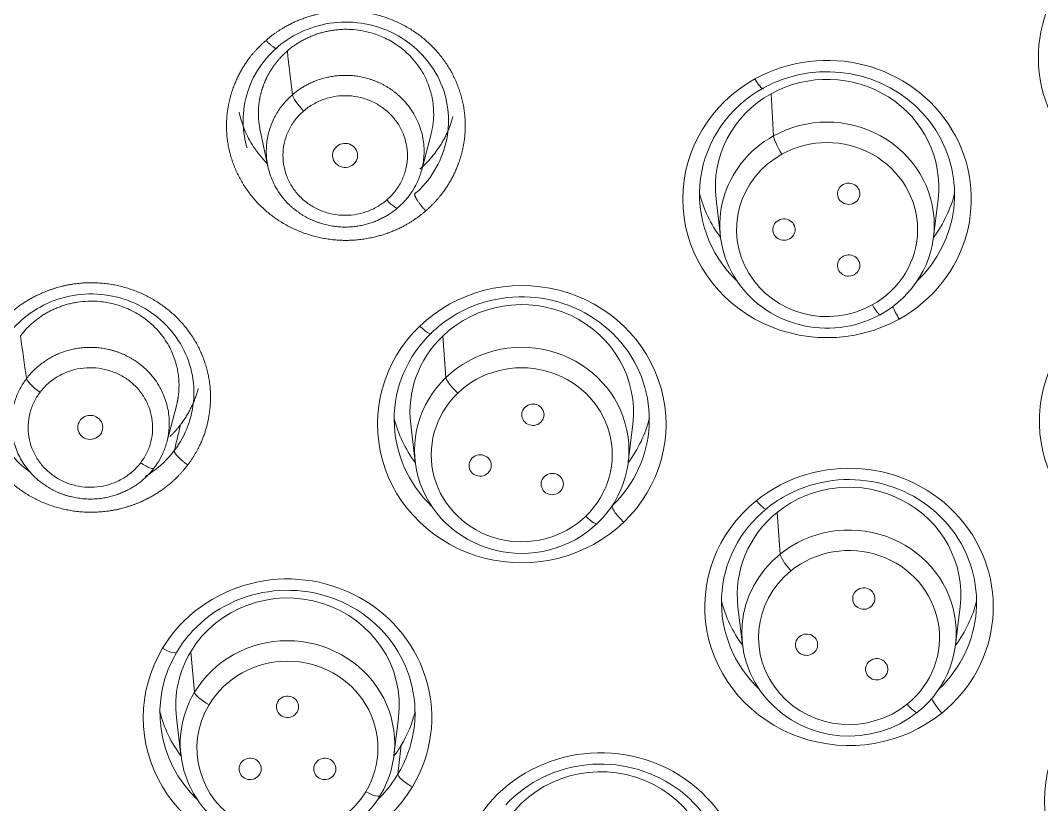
# Model space of a CAD drawing. Extents: x 6534 to 7663, y 0 to 827.
# Drawn here: x 7075.64 to 7094, y 545.31 to 559.41 of the extents above; entities that cross this region are included whole.
import ezdxf

# ---------------------------------------------------------------- set-up
doc = ezdxf.new("R2010")
doc.units = 0
doc.header["$LTSCALE"] = 30
doc.header["$MEASUREMENT"] = 0
doc.layers.add('1', color=7, linetype='CONTINUOUS')

msp = doc.modelspace()

# ---------------------------------------------------------------- linework, layer by layer
at = {"layer": '1', "color": 7, "linetype": 'Continuous', "lineweight": 13}
for p, q in [((7089.181, 557.332), (7089.14, 558.09)), ((7083.293, 552.989), (7083.235, 553.734)), ((7089.3, 549.812), (7089.247, 550.562)), ((7078.776, 547.328), (7078.705, 548.057)), ((7082.431, 545.854), (7082.488, 546.375))]:
    msp.add_line(p, q, dxfattribs=at)
at = {"layer": '1', "color": 7, "linetype": 'Continuous', "lineweight": 18}
for p, q in [((7079.953, 557.433), (7080.094, 556.779)), ((7082.858, 556.723), (7083.027, 557.371)), ((7088.148, 556.197), (7088.23, 555.516)), ((7092.059, 555.516), (7092.14, 556.197)), ((7078.276, 551.828), (7078.448, 552.479)), ((7082.66, 552.148), (7082.741, 551.467)), ((7086.571, 551.467), (7086.652, 552.148)), ((7088.543, 548.862), (7088.624, 548.181)), ((7092.453, 548.181), (7092.535, 548.862)), ((7078.449, 546.871), (7078.53, 546.19)), ((7082.359, 546.19), (7082.441, 546.871))]:
    msp.add_line(p, q, dxfattribs=at)
for centre, major_axis, ratio, start_param, end_param in [((7103.394, 533.921), (62.577, 0), 0.961466, 0, 3.141593), ((7103.394, 533.307), (-60.5, 0), 0.961466, 4.72417, 7.004197), ((7103.394, 533.445), (-59.925, 0), 0.961466, 4.712389, 7.853982), ((7103.394, 533.445), (60, 0), 0.961466, 1.582577, 4.712389), ((7090.144, 556.283), (2.293, 0), 0.961466, 5.49489, 8.169729), ((7090.144, 556.283), (2.293, 0), 0.961466, 1.886543, 2.094395), ((7090.144, 556.418), (-2.009, 0), 0.961466, 3.02735, 5.235988), ((7090.144, 556.283), (2.293, 0), 0.961466, 2.094395, 3.929909), ((7080.734, 557.862), (-0.196, 0.227), 0.183985, 0.263133, 1.78011), ((7090.144, 556.418), (-2.009, 0), 0.961466, 5.235988, 6.397493), ((7090.144, 555.728), (-1.927, 0), 0.961466, 2.094395, 5.235988), ((7090.144, 555.728), (-1.927, 0), 0.961466, 5.235988, 8.37758), ((7082.231, 556.263), (0.196, -0.227), 0.183935, 4.921836, 6.421369), ((7090.144, 556.834), (2.359, 0), 0.961466, 3.377883, 3.76587), ((7090.144, 556.834), (2.359, 0), 0.961466, 5.658924, 6.046911), ((7084.656, 552.234), (2.293, 0), 0.961466, 5.497787, 8.431528), ((7084.656, 552.368), (-2.009, 0), 0.961466, 3.027317, 5.497787), ((7084.656, 552.234), (2.293, 0), 0.961466, 2.148343, 2.356194), ((7084.656, 552.234), (2.293, 0), 0.961466, 2.356194, 3.929872), ((7084.656, 552.368), (-2.009, 0), 0.961466, 5.497787, 6.39751), ((7084.656, 551.678), (-1.927, 0), 0.961466, 2.356194, 5.497787), ((7075.997, 552.804), (-0.239, 0.181), 0.222443, 0.220268, 1.737249), ((7084.656, 551.678), (-1.927, 0), 0.961466, 5.497787, 8.63938), ((7084.656, 552.785), (2.359, 0), 0.961466, 3.377899, 3.765935), ((7084.656, 552.785), (2.359, 0), 0.961466, 5.658892, 6.046928), ((7077.807, 551.539), (0.239, -0.181), 0.222393, 4.878975, 6.378504), ((7090.539, 548.948), (2.293, 0), 0.961466, 5.494957, 8.344261), ((7090.539, 549.083), (-2.009, 0), 0.961466, 3.027328, 5.410521), ((7090.539, 548.948), (2.293, 0), 0.961466, 2.061076, 2.268928), ((7090.539, 548.948), (2.293, 0), 0.961466, 2.268928, 3.929929), ((7090.539, 549.083), (-2.009, 0), 0.961466, 5.410521, 6.397521), ((7090.539, 548.393), (-1.927, 0), 0.961466, 2.268928, 5.410521), ((7090.539, 548.393), (-1.927, 0), 0.961466, 5.410521, 8.552113), ((7080.445, 546.957), (2.293, 0), 0.961466, 5.759587, 8.693327), ((7080.445, 547.092), (-2.009, 0), 0.961466, 3.027333, 5.759587), ((7090.539, 549.5), (2.359, 0), 0.961466, 3.377861, 3.765897), ((7090.539, 549.5), (2.359, 0), 0.961466, 5.658903, 6.046939), ((7080.445, 546.402), (-1.927, 0), 0.961466, 2.617994, 5.759587), ((7080.445, 546.957), (2.293, 0), 0.961466, 2.410142, 2.617994), ((7080.445, 546.957), (2.293, 0), 0.961466, 2.617994, 3.929926), ((7080.445, 547.092), (-2.009, 0), 0.961466, 5.759587, 6.397477), ((7080.445, 546.402), (-1.927, 0), 0.961466, 5.759587, 8.901179), ((7080.445, 547.508), (2.359, 0), 0.961466, 3.377867, 3.765902), ((7080.445, 547.508), (2.359, 0), 0.961466, 5.759587, 6.046944), ((7080.445, 547.508), (2.359, 0), 0.961466, 5.658859, 5.759587), ((7086.074, 543.832), (2.293, 0), 0.961466, 5.759587, 8.693327), ((7086.074, 543.967), (-2.009, 0), 0.961466, 3.027333, 5.759587), ((7080.445, 546.957), (2.293, 0), 0.961466, 5.551735, 5.759587), ((7080.445, 546.957), (2.293, 0), 0.961466, 5.494848, 5.551735), ((7086.074, 543.277), (-1.927, 0), 0.961466, 2.617994, 5.759587)]:
    msp.add_ellipse(centre, major_axis=major_axis, ratio=ratio, start_param=start_param, end_param=end_param, dxfattribs=at)
at = {"layer": '1', "color": 7, "linetype": 'Continuous', "lineweight": 13}
for centre, major_axis, ratio, start_param, end_param in [((7103.394, 533.601), (61.963, 0), 0.961466, 1.570796, 3.141593), ((7103.394, 533.307), (59.425, 0), 0.961466, 1.570796, 4.70194), ((7103.394, 533.307), (57.948, 0), 0.961466, 1.579187, 4.712389), ((7103.394, 533.352), (57.403, 0), 0.961466, 1.579486, 4.712389), ((7096.536, 558.743), (2.593, 0), 0.961466, 1.832596, 4.974188), ((7090.144, 556.198), (2.593, 0), 0.961466, 5.235988, 8.37758), ((7090.144, 556.198), (2.593, 0), 0.961466, 2.094395, 5.235988), ((7088.848, 558.439), (-0.146, 0.262), 0.137462, 1.813546, 3.41694), ((7089.331, 557.085), (0.146, -0.262), 0.137462, 3.41694, 4.955139), ((7090.144, 555.648), (-1.627, 0), 0.961466, 2.094395, 5.235988), ((7090.144, 555.648), (-1.627, 0), 0.961466, 5.235988, 8.37758), ((7084.656, 552.149), (2.593, 0), 0.961466, 5.497787, 8.63938), ((7096.554, 552.202), (2.593, 0), 0.961466, 1.919862, 5.061455), ((7090.958, 554.375), (-0.146, 0.262), 0.137462, 1.813546, 3.351746), ((7091.441, 554.121), (0.146, -0.262), 0.137462, 4.067333, 4.955139), ((7084.656, 552.149), (2.593, 0), 0.961466, 2.356194, 5.497787), ((7082.823, 553.994), (-0.208, 0.216), 0.194401, 1.770298, 3.373692), ((7084.656, 551.599), (-1.627, 0), 0.961466, 2.356194, 5.497787), ((7083.505, 552.788), (0.208, -0.216), 0.194401, 3.373692, 4.911891), ((7084.656, 551.599), (-1.627, 0), 0.961466, 5.497787, 8.63938), ((7090.539, 548.863), (2.593, 0), 0.961466, 5.410521, 8.552113), ((7086.49, 550.468), (0.208, -0.216), 0.194401, 3.308498, 4.911891), ((7090.539, 548.863), (2.593, 0), 0.961466, 2.268928, 5.410521), ((7088.872, 550.855), (-0.188, 0.233), 0.176718, 1.786435, 3.389829), ((7085.807, 550.575), (-0.208, 0.216), 0.194401, 1.770298, 3.308498), ((7090.539, 548.313), (-1.627, 0), 0.961466, 2.268928, 5.410521), ((7089.493, 549.594), (0.188, -0.233), 0.176718, 3.389829, 4.928028), ((7080.445, 546.872), (2.593, 0), 0.961466, 5.759587, 8.901179), ((7090.539, 548.313), (-1.627, 0), 0.961466, 5.410521, 8.552113), ((7080.445, 546.872), (2.593, 0), 0.961466, 2.617994, 5.759587), ((7078.199, 548.201), (-0.257, 0.154), 0.238091, 1.712805, 3.316199), ((7080.445, 546.322), (-1.627, 0), 0.961466, 2.617994, 5.759587), ((7096.644, 545.373), (2.593, 0), 0.961466, 2.094395, 5.235988), ((7079.035, 547.187), (0.257, -0.154), 0.238091, 3.316199, 4.854398), ((7092.206, 547.035), (0.188, -0.233), 0.176718, 3.716941, 4.928028), ((7080.445, 546.322), (-1.627, 0), 0.961466, 5.759587, 8.901179), ((7091.585, 547.197), (-0.188, 0.233), 0.176718, 1.786435, 3.324634), ((7086.074, 543.747), (2.593, 0), 0.961466, 5.759587, 8.901179), ((7082.691, 545.708), (0.257, -0.154), 0.238091, 3.251004, 4.854398), ((7081.854, 545.622), (-0.257, 0.154), 0.238091, 1.712805, 3.251004)]:
    msp.add_ellipse(centre, major_axis=major_axis, ratio=ratio, start_param=start_param, end_param=end_param, dxfattribs=at)
at = {"layer": '1', "color": 7, "linetype": 'Continuous', "lineweight": 18}
for points, knots in [([(7040.495, 539.074), (7040.495, 540.309), (7040.535, 541.529), (7040.686, 543.933), (7040.799, 545.118), (7041.09, 547.449), (7041.269, 548.594), (7041.688, 550.845), (7041.928, 551.949), (7042.462, 554.113), (7042.757, 555.173), (7043.395, 557.248), (7043.738, 558.262), (7044.468, 560.243), (7044.854, 561.21), (7045.665, 563.095), (7046.089, 564.014), (7046.968, 565.802), (7047.424, 566.672), (7048.362, 568.363), (7048.845, 569.185), (7049.832, 570.779), (7050.336, 571.552), (7051.362, 573.051), (7051.884, 573.776), (7052.939, 575.18), (7053.473, 575.859), (7054.55, 577.171), (7055.092, 577.804), (7056.182, 579.025), (7056.729, 579.614), (7057.55, 580.465), (7057.961, 580.883), (7058.44, 581.356), (7058.679, 581.589), (7058.799, 581.705), (7058.858, 581.763), (7058.888, 581.792), (7058.903, 581.806), (7058.911, 581.813), (7058.914, 581.817), (7058.916, 581.818), (7058.917, 581.819), (7058.918, 581.82), (7058.918, 581.82), (7058.918, 581.82), (7058.918, 581.82), (7060.391, 583.236), (7061.936, 584.58), (7065.15, 587.109), (7066.82, 588.296), (7070.268, 590.502), (7072.046, 591.521), (7075.692, 593.385), (7077.56, 594.228), (7081.367, 595.734), (7083.306, 596.396), (7087.236, 597.532), (7089.227, 598.007), (7093.242, 598.768), (7095.265, 599.053), (7099.325, 599.434), (7101.361, 599.529), (7103.394, 599.529)], [0, 0, 0, 0, 0.03125, 0.03125, 0.0625, 0.0625, 0.09375, 0.09375, 0.125, 0.125, 0.15625, 0.15625, 0.1875, 0.1875, 0.21875, 0.21875, 0.25, 0.25, 0.28125, 0.28125, 0.3125, 0.3125, 0.34375, 0.34375, 0.375, 0.375, 0.40625, 0.40625, 0.4375, 0.4375, 0.46875, 0.46875, 0.484375, 0.492188, 0.496094, 0.498047, 0.499023, 0.499512, 0.499756, 0.499878, 0.499939, 0.499969, 0.499985, 0.499992, 0.499996, 0.499996, 0.5, 0.5, 0.5625, 0.5625, 0.625, 0.625, 0.6875, 0.6875, 0.75, 0.75, 0.8125, 0.8125, 0.875, 0.875, 0.9375, 0.9375, 1, 1, 1, 1]), ([(7080.259, 558.923), (7080.265, 558.928), (7080.406, 559.049), (7080.727, 559.248), (7081.271, 559.395), (7081.843, 559.376), (7082.384, 559.192), (7082.841, 558.86), (7083.172, 558.411), (7083.347, 557.887), (7083.349, 557.336), (7083.235, 556.986), (7083.152, 556.823)], [0, 0, 0, 0, 0.004559, 0.1114, 0.222212, 0.333395, 0.444513, 0.555648, 0.666769, 0.777924, 0.889004, 1, 1, 1, 1]), ([(7080.443, 558.86), (7080.453, 558.868), (7080.472, 558.885), (7080.502, 558.909), (7080.532, 558.932), (7080.563, 558.955), (7080.595, 558.976), (7080.627, 558.998), (7080.66, 559.018), (7080.693, 559.038), (7080.728, 559.057), (7080.762, 559.075), (7080.797, 559.092), (7080.833, 559.108), (7080.869, 559.124), (7080.906, 559.139), (7080.943, 559.153), (7080.98, 559.166), (7081.018, 559.178), (7081.057, 559.189), (7081.096, 559.2), (7081.135, 559.209), (7081.174, 559.217), (7081.214, 559.225), (7081.254, 559.231), (7081.294, 559.237), (7081.334, 559.241), (7081.375, 559.245), (7081.416, 559.248), (7081.456, 559.249), (7081.498, 559.25), (7081.539, 559.249), (7081.628, 559.246), (7081.774, 559.23), (7081.985, 559.181), (7082.215, 559.091), (7082.453, 558.95), (7082.694, 558.739), (7082.892, 558.467), (7083.018, 558.168), (7083.071, 557.898), (7083.075, 557.723), (7083.07, 557.634), (7083.068, 557.613), (7083.066, 557.592), (7083.064, 557.571), (7083.062, 557.55), (7083.059, 557.529), (7083.056, 557.508), (7083.052, 557.487), (7083.048, 557.467), (7083.044, 557.446), (7083.04, 557.425), (7083.036, 557.405), (7083.031, 557.385), (7083.027, 557.371), (7083.026, 557.364)], [0, 0, 0, 0, 0.009626, 0.019273, 0.028941, 0.038631, 0.048341, 0.058072, 0.067824, 0.077598, 0.087392, 0.097208, 0.107045, 0.116902, 0.126781, 0.136681, 0.146602, 0.156544, 0.166507, 0.176491, 0.186497, 0.196523, 0.206571, 0.21664, 0.226729, 0.23684, 0.246973, 0.257126, 0.2673, 0.277496, 0.287712, 0.29795, 0.308209, 0.354255, 0.40807, 0.469652, 0.538995, 0.616097, 0.711207, 0.79421, 0.865081, 0.923798, 0.929285, 0.934766, 0.940241, 0.94571, 0.951173, 0.956629, 0.96208, 0.967525, 0.972963, 0.978396, 0.983822, 0.989242, 0.994657, 1, 1, 1, 1]), ([(7079.719, 557.117), (7079.699, 557.186), (7079.642, 557.433), (7079.64, 557.873), (7079.811, 558.399), (7080.057, 558.737), (7080.226, 558.894), (7080.259, 558.923)], [0, 0, 0, 0, 0.108319, 0.383202, 0.658301, 0.934095, 1, 1, 1, 1]), ([(7079.955, 557.425), (7079.943, 557.478), (7079.923, 557.607), (7079.919, 557.745), (7079.925, 557.835), (7079.927, 557.856), (7079.928, 557.877), (7079.931, 557.898), (7079.933, 557.919), (7079.936, 557.94), (7079.939, 557.961), (7079.943, 557.981), (7079.946, 558.002), (7079.95, 558.023), (7079.955, 558.043), (7079.959, 558.064), (7079.964, 558.084), (7079.969, 558.104), (7079.975, 558.124), (7079.98, 558.145), (7079.986, 558.165), (7079.993, 558.184), (7079.999, 558.204), (7080.006, 558.224), (7080.013, 558.243), (7080.02, 558.263), (7080.028, 558.282), (7080.036, 558.301), (7080.044, 558.321), (7080.053, 558.339), (7080.061, 558.358), (7080.07, 558.377), (7080.079, 558.395), (7080.089, 558.414), (7080.098, 558.432), (7080.108, 558.45), (7080.119, 558.468), (7080.129, 558.486), (7080.14, 558.504), (7080.151, 558.521), (7080.162, 558.538), (7080.173, 558.555), (7080.185, 558.572), (7080.196, 558.589), (7080.208, 558.606), (7080.221, 558.622), (7080.233, 558.639), (7080.246, 558.655), (7080.258, 558.671), (7080.271, 558.686), (7080.285, 558.702), (7080.298, 558.717), (7080.312, 558.733), (7080.326, 558.748), (7080.34, 558.762), (7080.354, 558.777), (7080.368, 558.791), (7080.383, 558.806), (7080.398, 558.82), (7080.413, 558.833), (7080.428, 558.847), (7080.438, 558.856), (7080.443, 558.86)], [0, 0, 0, 0, 0.103525, 0.247045, 0.260447, 0.273835, 0.287208, 0.300566, 0.31391, 0.327239, 0.340553, 0.353852, 0.367136, 0.380406, 0.393661, 0.406901, 0.420126, 0.433337, 0.446532, 0.459713, 0.47288, 0.486031, 0.499168, 0.51229, 0.525397, 0.538489, 0.551567, 0.56463, 0.577678, 0.590711, 0.60373, 0.616734, 0.629723, 0.642698, 0.655657, 0.668602, 0.681532, 0.694448, 0.707349, 0.720235, 0.733106, 0.745962, 0.758804, 0.771631, 0.784443, 0.797241, 0.810024, 0.822792, 0.835545, 0.848284, 0.861008, 0.873717, 0.886412, 0.899091, 0.911757, 0.924407, 0.937043, 0.949663, 0.96227, 0.974861, 0.987438, 1, 1, 1, 1]), ([(7082.431, 556.044), (7082.436, 556.048), (7082.445, 556.056), (7082.459, 556.068), (7082.472, 556.08), (7082.484, 556.091), (7082.537, 556.143), (7082.63, 556.247), (7082.745, 556.423), (7082.839, 556.635), (7082.898, 556.881), (7082.907, 557.156), (7082.854, 557.449), (7082.725, 557.743), (7082.575, 557.936), (7082.464, 558.042), (7082.421, 558.081), (7082.376, 558.117), (7082.331, 558.151), (7082.284, 558.183), (7082.236, 558.213), (7082.188, 558.241), (7082.139, 558.267), (7082.09, 558.291), (7082.04, 558.312), (7081.989, 558.332), (7081.939, 558.349), (7081.888, 558.365), (7081.838, 558.379), (7081.787, 558.39), (7081.737, 558.4), (7081.686, 558.408), (7081.636, 558.414), (7081.587, 558.418), (7081.537, 558.421), (7081.488, 558.422), (7081.44, 558.421), (7081.392, 558.419), (7081.345, 558.416), (7081.299, 558.411), (7081.253, 558.404), (7081.209, 558.396), (7081.165, 558.387), (7081.121, 558.377), (7081.079, 558.366), (7081.038, 558.353), (7080.997, 558.34), (7080.957, 558.325), (7080.919, 558.31), (7080.881, 558.294), (7080.845, 558.276), (7080.809, 558.259), (7080.774, 558.24), (7080.741, 558.221), (7080.708, 558.201), (7080.676, 558.181), (7080.646, 558.16), (7080.616, 558.138), (7080.588, 558.117), (7080.56, 558.094), (7080.542, 558.079), (7080.533, 558.072)], [0, 0, 0, 0, 0.004261, 0.008394, 0.012398, 0.016275, 0.020023, 0.063384, 0.111848, 0.165412, 0.224073, 0.287827, 0.356671, 0.430601, 0.509612, 0.522989, 0.536245, 0.54938, 0.562395, 0.575289, 0.588062, 0.600715, 0.613247, 0.625658, 0.637949, 0.650118, 0.662167, 0.674096, 0.685904, 0.697591, 0.709157, 0.720602, 0.731927, 0.743131, 0.754215, 0.765177, 0.776019, 0.78674, 0.797341, 0.80782, 0.818179, 0.828417, 0.838535, 0.848532, 0.858408, 0.868163, 0.877797, 0.887311, 0.896704, 0.905976, 0.915128, 0.924158, 0.933068, 0.941857, 0.950526, 0.959073, 0.9675, 0.975806, 0.983992, 0.992056, 1, 1, 1, 1]), ([(7080.533, 558.072), (7080.529, 558.068), (7080.521, 558.061), (7080.508, 558.049), (7080.495, 558.037), (7080.482, 558.025), (7080.424, 557.969), (7080.325, 557.856), (7080.206, 557.667), (7080.115, 557.446), (7080.063, 557.196), (7080.061, 556.923), (7080.121, 556.64), (7080.25, 556.359), (7080.394, 556.176), (7080.5, 556.073), (7080.544, 556.035), (7080.588, 555.999), (7080.634, 555.964), (7080.681, 555.932), (7080.728, 555.902), (7080.776, 555.874), (7080.825, 555.849), (7080.875, 555.825), (7080.925, 555.803), (7080.975, 555.784), (7081.025, 555.766), (7081.076, 555.751), (7081.126, 555.737), (7081.177, 555.725), (7081.227, 555.716), (7081.278, 555.708), (7081.328, 555.701), (7081.377, 555.697), (7081.427, 555.694), (7081.475, 555.693), (7081.524, 555.694), (7081.571, 555.696), (7081.618, 555.7), (7081.665, 555.705), (7081.71, 555.711), (7081.755, 555.719), (7081.799, 555.728), (7081.843, 555.738), (7081.885, 555.749), (7081.926, 555.762), (7081.967, 555.775), (7082.007, 555.79), (7082.045, 555.805), (7082.083, 555.821), (7082.12, 555.839), (7082.155, 555.856), (7082.19, 555.875), (7082.224, 555.894), (7082.257, 555.914), (7082.288, 555.935), (7082.319, 555.956), (7082.349, 555.977), (7082.377, 555.999), (7082.405, 556.021), (7082.423, 556.036), (7082.431, 556.044)], [0, 0, 0, 0, 0.003868, 0.007805, 0.01181, 0.015885, 0.020029, 0.06745, 0.118813, 0.174115, 0.233353, 0.296526, 0.36363, 0.434662, 0.50962, 0.522975, 0.53621, 0.549326, 0.562321, 0.575197, 0.587953, 0.600589, 0.613106, 0.625503, 0.637779, 0.649937, 0.661974, 0.673892, 0.68569, 0.697368, 0.708926, 0.720365, 0.731684, 0.742883, 0.753963, 0.764922, 0.775762, 0.786482, 0.797083, 0.807563, 0.817924, 0.828166, 0.838287, 0.848289, 0.858171, 0.867933, 0.877576, 0.887098, 0.896502, 0.905785, 0.914948, 0.923992, 0.932917, 0.941721, 0.950406, 0.958971, 0.967416, 0.975742, 0.983947, 0.992034, 1, 1, 1, 1]), ([(7079.576, 557.758), (7079.596, 557.663), (7079.657, 557.463), (7079.807, 557.161), (7079.964, 556.956), (7080.064, 556.852), (7080.076, 556.84)], [0, 0, 0, 0, 0.27603, 0.596201, 0.952766, 1, 1, 1, 1]), ([(7082.826, 556.737), (7082.837, 556.747), (7082.858, 556.765), (7082.889, 556.793), (7082.919, 556.823), (7082.949, 556.852), (7082.978, 556.883), (7083.006, 556.914), (7083.034, 556.946), (7083.061, 556.979), (7083.087, 557.012), (7083.113, 557.046), (7083.138, 557.08), (7083.162, 557.115), (7083.185, 557.15), (7083.208, 557.187), (7083.23, 557.223), (7083.251, 557.261), (7083.271, 557.298), (7083.29, 557.337), (7083.309, 557.375), (7083.326, 557.415), (7083.343, 557.454), (7083.359, 557.494), (7083.374, 557.535), (7083.388, 557.576), (7083.401, 557.617), (7083.411, 557.653), (7083.417, 557.675), (7083.419, 557.683)], [0, 0, 0, 0, 0.036574, 0.07323, 0.109968, 0.146787, 0.183688, 0.220671, 0.257736, 0.294882, 0.332109, 0.369419, 0.40681, 0.444282, 0.481836, 0.519472, 0.55719, 0.594989, 0.632869, 0.670831, 0.708875, 0.747, 0.785206, 0.823495, 0.861864, 0.900315, 0.938848, 0.977462, 1, 1, 1, 1]), ([(7075.423, 553.759), (7075.427, 553.765), (7075.539, 553.911), (7075.81, 554.17), (7076.311, 554.422), (7076.874, 554.518), (7077.443, 554.447), (7077.962, 554.213), (7078.383, 553.84), (7078.668, 553.362), (7078.789, 552.824), (7078.751, 552.444), (7078.699, 552.255), (7078.696, 552.242)], [0, 0, 0, 0, 0.004521, 0.110453, 0.220323, 0.330561, 0.440735, 0.550925, 0.661102, 0.771312, 0.881448, 0.991673, 1, 1, 1, 1]), ([(7075.645, 553.737), (7075.652, 553.747), (7075.668, 553.767), (7075.692, 553.796), (7075.716, 553.825), (7075.742, 553.853), (7075.768, 553.881), (7075.795, 553.908), (7075.823, 553.934), (7075.851, 553.96), (7075.881, 553.986), (7075.911, 554.01), (7075.941, 554.034), (7075.973, 554.057), (7076.005, 554.08), (7076.037, 554.102), (7076.071, 554.123), (7076.104, 554.143), (7076.139, 554.162), (7076.174, 554.181), (7076.21, 554.199), (7076.246, 554.216), (7076.283, 554.232), (7076.32, 554.247), (7076.357, 554.262), (7076.396, 554.275), (7076.434, 554.288), (7076.473, 554.299), (7076.512, 554.31), (7076.552, 554.32), (7076.592, 554.328), (7076.632, 554.336), (7076.72, 554.351), (7076.867, 554.364), (7077.084, 554.358), (7077.328, 554.317), (7077.592, 554.226), (7077.873, 554.068), (7078.125, 553.842), (7078.313, 553.574), (7078.424, 553.321), (7078.465, 553.151), (7078.479, 553.062), (7078.482, 553.041), (7078.485, 553.02), (7078.487, 552.999), (7078.49, 552.978), (7078.491, 552.957), (7078.493, 552.936), (7078.494, 552.915), (7078.495, 552.894), (7078.495, 552.873), (7078.496, 552.852), (7078.495, 552.831), (7078.495, 552.811), (7078.494, 552.79), (7078.493, 552.769), (7078.492, 552.748), (7078.491, 552.727), (7078.489, 552.707), (7078.487, 552.686), (7078.484, 552.665), (7078.482, 552.645), (7078.479, 552.624), (7078.475, 552.604), (7078.472, 552.583), (7078.468, 552.563), (7078.464, 552.543), (7078.459, 552.523), (7078.455, 552.503), (7078.45, 552.486), (7078.448, 552.476), (7078.447, 552.472)], [0, 0, 0, 0, 0.008885, 0.01779, 0.026714, 0.035658, 0.044621, 0.053603, 0.062605, 0.071626, 0.080667, 0.089727, 0.098807, 0.107906, 0.117024, 0.126162, 0.13532, 0.144497, 0.153693, 0.162909, 0.172145, 0.181399, 0.190674, 0.199968, 0.209281, 0.218614, 0.227966, 0.237338, 0.246729, 0.25614, 0.265571, 0.275021, 0.28449, 0.326992, 0.376666, 0.433509, 0.497516, 0.568683, 0.656475, 0.73309, 0.798506, 0.852705, 0.85777, 0.862829, 0.867883, 0.872931, 0.877973, 0.88301, 0.888041, 0.893067, 0.898087, 0.903101, 0.90811, 0.913113, 0.918111, 0.923103, 0.928089, 0.93307, 0.938045, 0.943015, 0.947979, 0.952938, 0.95789, 0.962838, 0.967779, 0.972716, 0.977646, 0.982571, 0.98749, 0.992404, 0.997312, 1, 1, 1, 1]), ([(7078.049, 551.364), (7078.053, 551.369), (7078.06, 551.379), (7078.071, 551.393), (7078.081, 551.407), (7078.09, 551.421), (7078.131, 551.482), (7078.199, 551.603), (7078.274, 551.798), (7078.32, 552.024), (7078.324, 552.277), (7078.274, 552.547), (7078.158, 552.823), (7077.968, 553.085), (7077.781, 553.243), (7077.649, 553.326), (7077.598, 553.354), (7077.547, 553.381), (7077.495, 553.405), (7077.442, 553.427), (7077.389, 553.447), (7077.336, 553.465), (7077.282, 553.48), (7077.229, 553.494), (7077.175, 553.505), (7077.122, 553.514), (7077.069, 553.521), (7077.016, 553.526), (7076.963, 553.529), (7076.911, 553.53), (7076.86, 553.53), (7076.809, 553.528), (7076.759, 553.524), (7076.709, 553.518), (7076.66, 553.511), (7076.613, 553.502), (7076.565, 553.492), (7076.519, 553.48), (7076.474, 553.467), (7076.43, 553.453), (7076.387, 553.438), (7076.344, 553.421), (7076.303, 553.403), (7076.263, 553.385), (7076.224, 553.365), (7076.186, 553.345), (7076.15, 553.323), (7076.114, 553.301), (7076.08, 553.278), (7076.046, 553.255), (7076.014, 553.231), (7075.983, 553.206), (7075.953, 553.181), (7075.925, 553.156), (7075.897, 553.13), (7075.87, 553.103), (7075.845, 553.077), (7075.821, 553.05), (7075.798, 553.023), (7075.775, 552.996), (7075.761, 552.978), (7075.754, 552.968)], [0, 0, 0, 0, 0.004261, 0.008394, 0.012398, 0.016275, 0.020023, 0.063382, 0.111845, 0.165408, 0.224069, 0.287823, 0.356668, 0.430599, 0.509612, 0.522989, 0.536244, 0.54938, 0.562394, 0.575288, 0.588061, 0.600714, 0.613245, 0.625657, 0.637947, 0.650117, 0.662166, 0.674094, 0.685902, 0.697588, 0.709155, 0.7206, 0.731925, 0.743129, 0.754212, 0.765175, 0.776017, 0.786738, 0.797338, 0.807818, 0.818177, 0.828415, 0.838533, 0.848529, 0.858405, 0.868161, 0.877795, 0.887309, 0.896702, 0.905974, 0.915126, 0.924157, 0.933067, 0.941856, 0.950525, 0.959072, 0.967499, 0.975806, 0.983991, 0.992056, 1, 1, 1, 1]), ([(7075.754, 552.968), (7075.751, 552.964), (7075.744, 552.955), (7075.734, 552.941), (7075.724, 552.927), (7075.714, 552.912), (7075.669, 552.846), (7075.597, 552.716), (7075.521, 552.507), (7075.48, 552.272), (7075.483, 552.017), (7075.54, 551.751), (7075.66, 551.485), (7075.847, 551.237), (7076.028, 551.086), (7076.154, 551.007), (7076.205, 550.978), (7076.256, 550.951), (7076.308, 550.927), (7076.361, 550.905), (7076.414, 550.885), (7076.467, 550.868), (7076.52, 550.852), (7076.574, 550.839), (7076.627, 550.828), (7076.68, 550.819), (7076.734, 550.812), (7076.786, 550.806), (7076.839, 550.803), (7076.891, 550.802), (7076.942, 550.802), (7076.993, 550.805), (7077.043, 550.809), (7077.093, 550.814), (7077.142, 550.821), (7077.19, 550.83), (7077.237, 550.84), (7077.283, 550.852), (7077.328, 550.865), (7077.372, 550.879), (7077.416, 550.894), (7077.458, 550.911), (7077.499, 550.929), (7077.539, 550.947), (7077.578, 550.967), (7077.616, 550.987), (7077.653, 551.009), (7077.688, 551.031), (7077.723, 551.054), (7077.756, 551.077), (7077.788, 551.101), (7077.82, 551.126), (7077.849, 551.151), (7077.878, 551.176), (7077.906, 551.202), (7077.932, 551.229), (7077.958, 551.255), (7077.982, 551.282), (7078.006, 551.309), (7078.028, 551.336), (7078.042, 551.355), (7078.049, 551.364)], [0, 0, 0, 0, 0.003868, 0.007805, 0.01181, 0.015885, 0.020029, 0.067453, 0.118817, 0.17412, 0.233359, 0.296531, 0.363634, 0.434665, 0.50962, 0.522975, 0.536211, 0.549327, 0.562323, 0.575199, 0.587955, 0.600592, 0.613109, 0.625506, 0.637783, 0.64994, 0.661978, 0.673896, 0.685694, 0.697372, 0.708931, 0.72037, 0.731689, 0.742888, 0.753967, 0.764927, 0.775767, 0.786487, 0.797088, 0.807568, 0.817929, 0.82817, 0.838292, 0.848293, 0.858175, 0.867937, 0.87758, 0.887103, 0.896505, 0.905789, 0.914952, 0.923996, 0.932919, 0.941724, 0.950408, 0.958973, 0.967418, 0.975743, 0.983948, 0.992034, 1, 1, 1, 1]), ([(7078.526, 552.146), (7078.535, 552.157), (7078.551, 552.179), (7078.575, 552.213), (7078.599, 552.248), (7078.621, 552.283), (7078.643, 552.319), (7078.664, 552.355), (7078.684, 552.391), (7078.703, 552.429), (7078.722, 552.466), (7078.74, 552.505), (7078.757, 552.543), (7078.773, 552.582), (7078.788, 552.622), (7078.802, 552.662), (7078.816, 552.702), (7078.828, 552.742), (7078.837, 552.773), (7078.841, 552.789), (7078.842, 552.792)], [0, 0, 0, 0, 0.057066, 0.114259, 0.17158, 0.229029, 0.286604, 0.344308, 0.402138, 0.460097, 0.518182, 0.576395, 0.634735, 0.693203, 0.751798, 0.81052, 0.869369, 0.928346, 0.98745, 1, 1, 1, 1]), ([(7078.333, 551.927), (7078.334, 551.928), (7078.34, 551.934), (7078.351, 551.945), (7078.367, 551.961), (7078.383, 551.977), (7078.398, 551.993), (7078.413, 552.009), (7078.428, 552.026), (7078.443, 552.043), (7078.457, 552.06), (7078.472, 552.077), (7078.486, 552.094), (7078.499, 552.111), (7078.513, 552.128), (7078.522, 552.14), (7078.526, 552.146)], [0, 0, 0, 0, 0.010732, 0.08737, 0.163918, 0.240376, 0.316743, 0.393021, 0.469209, 0.545306, 0.621314, 0.697231, 0.773058, 0.848796, 0.924443, 1, 1, 1, 1])]:
    msp.add_open_spline(points, degree=3, knots=knots, dxfattribs=at)
at = {"layer": '1', "color": 7, "linetype": 'Continuous', "lineweight": 13}
for points, degree, knots in [([(7080.059, 559.05), (7080.376, 559.326), (7080.975, 559.528), (7081.395, 559.588), (7081.606, 559.578), (7082.031, 559.557), (7082.805, 559.202), (7083.375, 558.591), (7083.66, 557.816), (7083.638, 557.408), (7083.626, 557.206), (7083.574, 557.008), (7083.521, 556.813), (7083.249, 556.26), (7082.93, 555.984)], 2, [0, 0, 0, 0.125, 0.1875, 0.25, 0.25, 0.375, 0.5, 0.625, 0.75, 0.75, 0.8125, 0.8125, 0.875, 1, 1, 1]), ([(7082.93, 555.984), (7082.613, 555.709), (7082.015, 555.506), (7081.594, 555.446), (7081.383, 555.457), (7080.958, 555.478), (7080.185, 555.833), (7079.614, 556.443), (7079.329, 557.218), (7079.352, 557.627), (7079.363, 557.828), (7079.416, 558.026), (7079.468, 558.222), (7079.74, 558.775), (7080.059, 559.05)], 2, [0, 0, 0, 0.125, 0.1875, 0.25, 0.25, 0.375, 0.5, 0.625, 0.75, 0.75, 0.8125, 0.8125, 0.875, 1, 1, 1]), ([(7080.734, 557.78), (7080.788, 557.827), (7080.848, 557.869), (7080.973, 557.941), (7081.04, 557.971), (7081.178, 558.018), (7081.25, 558.035), (7081.395, 558.055), (7081.468, 558.058), (7081.614, 558.051), (7081.687, 558.04), (7081.829, 558.006), (7081.898, 557.982), (7082.03, 557.921), (7082.093, 557.884), (7082.211, 557.8), (7082.265, 557.752), (7082.363, 557.648), (7082.407, 557.591), (7082.482, 557.47), (7082.513, 557.406), (7082.562, 557.273), (7082.579, 557.204), (7082.6, 557.065), (7082.604, 556.994), (7082.596, 556.854), (7082.585, 556.784), (7082.549, 556.647), (7082.524, 556.581), (7082.461, 556.454), (7082.423, 556.393), (7082.335, 556.28), (7082.286, 556.228), (7082.231, 556.181)], 3, [0, 0, 0, 0, 0.0625, 0.0625, 0.125, 0.125, 0.1875, 0.1875, 0.25, 0.25, 0.3125, 0.3125, 0.375, 0.375, 0.4375, 0.4375, 0.5, 0.5, 0.5625, 0.5625, 0.625, 0.625, 0.6875, 0.6875, 0.75, 0.75, 0.8125, 0.8125, 0.875, 0.875, 0.9375, 0.9375, 1, 1, 1, 1]), ([(7082.231, 556.181), (7082.177, 556.134), (7082.118, 556.092), (7081.992, 556.02), (7081.925, 555.99), (7081.787, 555.943), (7081.716, 555.926), (7081.571, 555.906), (7081.497, 555.902), (7081.351, 555.91), (7081.278, 555.92), (7081.136, 555.955), (7081.067, 555.979), (7080.935, 556.04), (7080.872, 556.076), (7080.754, 556.16), (7080.7, 556.208), (7080.602, 556.313), (7080.558, 556.37), (7080.484, 556.491), (7080.452, 556.555), (7080.403, 556.688), (7080.386, 556.756), (7080.365, 556.896), (7080.361, 556.966), (7080.369, 557.107), (7080.38, 557.177), (7080.416, 557.313), (7080.441, 557.38), (7080.504, 557.507), (7080.542, 557.567), (7080.63, 557.68), (7080.679, 557.733), (7080.734, 557.78)], 3, [0, 0, 0, 0, 0.0625, 0.0625, 0.125, 0.125, 0.1875, 0.1875, 0.25, 0.25, 0.3125, 0.3125, 0.375, 0.375, 0.4375, 0.4375, 0.5, 0.5, 0.5625, 0.5625, 0.625, 0.625, 0.6875, 0.6875, 0.75, 0.75, 0.8125, 0.8125, 0.875, 0.875, 0.9375, 0.9375, 1, 1, 1, 1]), ([(7083.152, 556.823), (7083.152, 556.823), (7083.068, 556.659), (7082.932, 556.472), (7082.764, 556.315), (7082.73, 556.286)], 3, [0, 0, 0, 0, 0.001252, 0.808163, 1, 1, 1, 1]), ([(7075.18, 553.841), (7075.432, 554.174), (7075.973, 554.491), (7076.371, 554.634), (7076.58, 554.666), (7077, 554.731), (7077.834, 554.538), (7078.524, 554.055), (7078.97, 553.354), (7079.036, 552.95), (7079.069, 552.751), (7079.06, 552.546), (7079.051, 552.344), (7078.905, 551.749), (7078.652, 551.416)], 2, [0, 0, 0, 0.125, 0.1875, 0.25, 0.25, 0.375, 0.5, 0.625, 0.75, 0.75, 0.8125, 0.8125, 0.875, 1, 1, 1]), ([(7078.652, 551.416), (7078.401, 551.083), (7077.86, 550.765), (7077.462, 550.623), (7077.253, 550.591), (7076.832, 550.526), (7075.999, 550.719), (7075.309, 551.202), (7074.863, 551.903), (7074.797, 552.307), (7074.764, 552.506), (7074.773, 552.711), (7074.782, 552.912), (7074.928, 553.508), (7075.18, 553.841)], 2, [0, 0, 0, 0.125, 0.1875, 0.25, 0.25, 0.375, 0.5, 0.625, 0.75, 0.75, 0.8125, 0.8125, 0.875, 1, 1, 1]), ([(7075.997, 552.721), (7076.04, 552.778), (7076.088, 552.831), (7076.196, 552.927), (7076.255, 552.969), (7076.38, 553.043), (7076.446, 553.074), (7076.583, 553.122), (7076.654, 553.14), (7076.799, 553.162), (7076.873, 553.166), (7077.019, 553.161), (7077.092, 553.151), (7077.234, 553.118), (7077.304, 553.095), (7077.437, 553.036), (7077.5, 553), (7077.619, 552.918), (7077.674, 552.871), (7077.773, 552.767), (7077.818, 552.711), (7077.894, 552.591), (7077.926, 552.527), (7077.977, 552.395), (7077.995, 552.327), (7078.018, 552.188), (7078.023, 552.117), (7078.017, 551.976), (7078.007, 551.906), (7077.973, 551.769), (7077.949, 551.702), (7077.887, 551.574), (7077.85, 551.513), (7077.807, 551.456)], 3, [0, 0, 0, 0, 0.0625, 0.0625, 0.125, 0.125, 0.1875, 0.1875, 0.25, 0.25, 0.3125, 0.3125, 0.375, 0.375, 0.4375, 0.4375, 0.5, 0.5, 0.5625, 0.5625, 0.625, 0.625, 0.6875, 0.6875, 0.75, 0.75, 0.8125, 0.8125, 0.875, 0.875, 0.9375, 0.9375, 1, 1, 1, 1]), ([(7077.807, 551.456), (7077.764, 551.399), (7077.715, 551.347), (7077.607, 551.251), (7077.549, 551.208), (7077.424, 551.135), (7077.358, 551.104), (7077.22, 551.055), (7077.149, 551.037), (7077.004, 551.015), (7076.931, 551.011), (7076.785, 551.017), (7076.712, 551.026), (7076.569, 551.059), (7076.5, 551.082), (7076.367, 551.141), (7076.303, 551.177), (7076.185, 551.26), (7076.13, 551.307), (7076.03, 551.41), (7075.986, 551.467), (7075.91, 551.587), (7075.877, 551.65), (7075.827, 551.782), (7075.808, 551.851), (7075.785, 551.99), (7075.781, 552.061), (7075.787, 552.201), (7075.797, 552.271), (7075.831, 552.408), (7075.855, 552.475), (7075.916, 552.603), (7075.954, 552.664), (7075.997, 552.721)], 3, [0, 0, 0, 0, 0.0625, 0.0625, 0.125, 0.125, 0.1875, 0.1875, 0.25, 0.25, 0.3125, 0.3125, 0.375, 0.375, 0.4375, 0.4375, 0.5, 0.5, 0.5625, 0.5625, 0.625, 0.625, 0.6875, 0.6875, 0.75, 0.75, 0.8125, 0.8125, 0.875, 0.875, 0.9375, 0.9375, 1, 1, 1, 1]), ([(7075.804, 551.299), (7075.681, 551.388), (7075.433, 551.62), (7075.219, 551.98), (7075.139, 552.23), (7075.12, 552.307)], 3, [0, 0, 0, 0, 0.361799, 0.805242, 1, 1, 1, 1]), ([(7078.696, 552.242), (7078.649, 552.08), (7078.56, 551.884), (7078.437, 551.708), (7078.41, 551.673)], 3, [0, 0, 0, 0, 0.795471, 1, 1, 1, 1]), ([(7078.41, 551.673), (7078.406, 551.668), (7078.295, 551.522), (7078.123, 551.357), (7077.93, 551.232), (7077.886, 551.206)], 3, [0, 0, 0, 0, 0.029377, 0.784968, 1, 1, 1, 1])]:
    msp.add_open_spline(points, degree=degree, knots=knots, dxfattribs=at)
for points, weights in [([(7080.059, 559.05), (7080.182, 558.919), (7080.266, 558.866), (7080.259, 558.923)], [1.18049363222, 0.936878807971, 0.939871780341, 1.18947254933]), ([(7082.93, 555.984), (7082.806, 556.117), (7082.721, 556.245), (7082.73, 556.286)], [1.18944274018, 0.936860442637, 0.936852420194, 1.18941867285]), ([(7078.652, 551.416), (7078.502, 551.521), (7078.4, 551.63), (7078.41, 551.673)], [1.18944281, 0.936860442639, 0.936852396924, 1.18941867285])]:
    msp.add_rational_spline(points, weights, degree=3, dxfattribs=at)
for points in [[(7080.443, 558.86), (7080.473, 558.597), (7080.503, 558.335), (7080.533, 558.072)], [(7075.645, 553.737), (7075.681, 553.481), (7075.718, 553.225), (7075.754, 552.968)], [(7078.41, 551.673), (7078.43, 551.752), (7078.468, 551.91), (7078.507, 552.067), (7078.526, 552.146)]]:
    msp.add_open_spline(points, degree=3, dxfattribs=at)
at = {"layer": '1', "color": 7, "linetype": 'Continuous', "lineweight": 18}
for points in [[(7081.33, 557.143), (7081.292, 557.106), (7081.245, 557.03), (7081.262, 556.887), (7081.357, 556.785), (7081.504, 556.752), (7081.589, 556.789), (7081.631, 556.821)], [(7081.631, 556.821), (7081.669, 556.859), (7081.716, 556.935), (7081.699, 557.078), (7081.604, 557.18), (7081.457, 557.213), (7081.373, 557.176), (7081.33, 557.143)], [(7090.432, 556.46), (7090.392, 556.434), (7090.337, 556.376), (7090.324, 556.249), (7090.387, 556.143), (7090.508, 556.089), (7090.589, 556.106), (7090.632, 556.127)], [(7090.632, 556.127), (7090.672, 556.152), (7090.727, 556.21), (7090.74, 556.337), (7090.677, 556.443), (7090.556, 556.497), (7090.475, 556.48), (7090.432, 556.46)], [(7089.269, 555.814), (7089.23, 555.789), (7089.174, 555.731), (7089.161, 555.603), (7089.224, 555.498), (7089.346, 555.443), (7089.426, 555.461), (7089.469, 555.481)], [(7089.469, 555.481), (7089.509, 555.507), (7089.565, 555.564), (7089.577, 555.692), (7089.515, 555.798), (7089.393, 555.852), (7089.313, 555.835), (7089.269, 555.814)], [(7090.432, 555.169), (7090.392, 555.143), (7090.337, 555.086), (7090.324, 554.958), (7090.387, 554.853), (7090.508, 554.798), (7090.589, 554.815), (7090.632, 554.836)], [(7090.632, 554.836), (7090.672, 554.861), (7090.727, 554.919), (7090.74, 555.047), (7090.677, 555.152), (7090.556, 555.207), (7090.475, 555.189), (7090.432, 555.169)], [(7084.998, 552.182), (7085.03, 552.217), (7085.068, 552.287), (7085.046, 552.413), (7084.957, 552.499), (7084.825, 552.522), (7084.752, 552.485), (7084.715, 552.454)], [(7084.715, 552.454), (7084.684, 552.42), (7084.646, 552.35), (7084.668, 552.224), (7084.757, 552.137), (7084.889, 552.115), (7084.962, 552.152), (7084.998, 552.182)], [(7076.717, 552.218), (7076.688, 552.174), (7076.659, 552.09), (7076.706, 551.953), (7076.821, 551.872), (7076.972, 551.87), (7077.047, 551.923), (7077.082, 551.963)], [(7077.082, 551.963), (7077.11, 552.007), (7077.14, 552.091), (7077.092, 552.228), (7076.978, 552.309), (7076.826, 552.311), (7076.752, 552.258), (7076.717, 552.218)], [(7084.049, 551.27), (7084.08, 551.304), (7084.119, 551.374), (7084.097, 551.5), (7084.008, 551.587), (7083.875, 551.609), (7083.802, 551.572), (7083.766, 551.542)], [(7083.766, 551.542), (7083.735, 551.507), (7083.697, 551.438), (7083.719, 551.311), (7083.807, 551.225), (7083.94, 551.203), (7084.013, 551.239), (7084.049, 551.27)], [(7085.346, 550.936), (7085.377, 550.97), (7085.415, 551.04), (7085.393, 551.166), (7085.304, 551.253), (7085.172, 551.275), (7085.099, 551.238), (7085.063, 551.208)], [(7085.063, 551.208), (7085.031, 551.173), (7084.993, 551.104), (7085.015, 550.977), (7085.104, 550.891), (7085.236, 550.869), (7085.309, 550.905), (7085.346, 550.936)], [(7090.932, 548.866), (7090.967, 548.898), (7091.011, 548.964), (7091.001, 549.092), (7090.92, 549.185), (7090.79, 549.218), (7090.714, 549.188), (7090.675, 549.16)], [(7090.675, 549.16), (7090.641, 549.129), (7090.596, 549.063), (7090.607, 548.935), (7090.688, 548.841), (7090.817, 548.808), (7090.893, 548.838), (7090.932, 548.866)], [(7089.647, 548.331), (7089.612, 548.299), (7089.568, 548.233), (7089.579, 548.105), (7089.659, 548.012), (7089.789, 547.978), (7089.865, 548.009), (7089.904, 548.036)], [(7089.904, 548.036), (7089.939, 548.068), (7089.983, 548.134), (7089.972, 548.262), (7089.892, 548.355), (7089.762, 548.389), (7089.686, 548.358), (7089.647, 548.331)], [(7091.165, 547.595), (7091.2, 547.627), (7091.244, 547.693), (7091.234, 547.821), (7091.153, 547.914), (7091.023, 547.947), (7090.947, 547.917), (7090.908, 547.889)], [(7090.908, 547.889), (7090.874, 547.858), (7090.83, 547.792), (7090.84, 547.664), (7090.921, 547.57), (7091.05, 547.537), (7091.126, 547.567), (7091.165, 547.595)], [(7080.618, 546.971), (7080.639, 547.012), (7080.657, 547.089), (7080.602, 547.205), (7080.493, 547.267), (7080.359, 547.255), (7080.298, 547.202), (7080.272, 547.163)], [(7080.272, 547.163), (7080.25, 547.122), (7080.232, 547.045), (7080.288, 546.929), (7080.397, 546.867), (7080.531, 546.879), (7080.591, 546.932), (7080.618, 546.971)], [(7079.947, 545.853), (7079.968, 545.894), (7079.986, 545.971), (7079.931, 546.088), (7079.822, 546.149), (7079.688, 546.138), (7079.627, 546.084), (7079.6, 546.045)], [(7081.289, 545.853), (7081.31, 545.894), (7081.328, 545.971), (7081.273, 546.088), (7081.164, 546.149), (7081.03, 546.138), (7080.97, 546.084), (7080.943, 546.045)], [(7079.6, 546.045), (7079.579, 546.004), (7079.561, 545.928), (7079.617, 545.811), (7079.726, 545.75), (7079.859, 545.761), (7079.92, 545.815), (7079.947, 545.853)], [(7080.943, 546.045), (7080.922, 546.004), (7080.904, 545.928), (7080.959, 545.811), (7081.068, 545.75), (7081.202, 545.761), (7081.262, 545.815), (7081.289, 545.853)]]:
    msp.add_open_spline(points, degree=3, dxfattribs=at)

doc.saveas('drawing.dxf')
